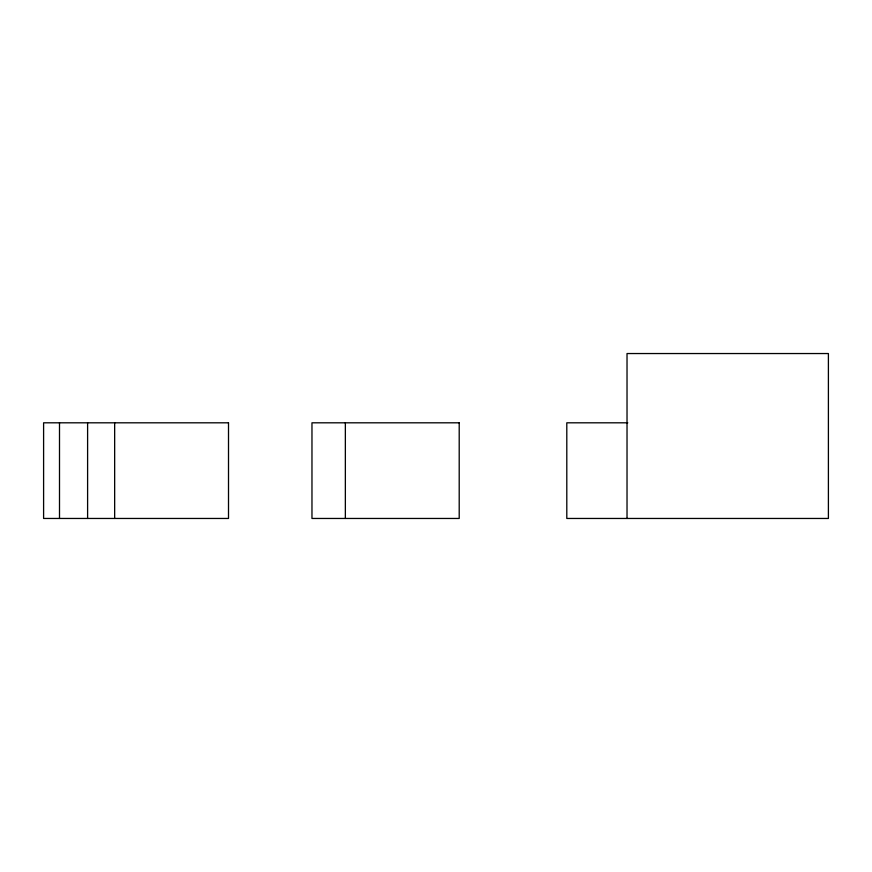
<?xml version="1.0" encoding="UTF-8"?>
<svg xmlns="http://www.w3.org/2000/svg" width="872" height="872" viewBox="0 0 872 872"><rect width="100%" height="100%" fill="white"/><g stroke="black" fill="none" stroke-linecap="round" stroke-linejoin="round"><path stroke-width="1.31" d="M627.796 422.811L566.8 422.811L566.8 518.458L828.4 518.458L828.4 353.542L627.023 353.542L627.023 518.458M345.356 422.811L345.356 518.458M114.657 422.811L114.657 518.458M87.603 422.811L87.603 518.458M59.503 422.811L59.503 518.458M228.508 422.811L43.6 422.811L43.6 518.458L228.508 518.458L228.508 422.811M459.206 422.811L311.969 422.811L311.969 518.458L459.206 518.458L459.206 422.811"/></g></svg>
